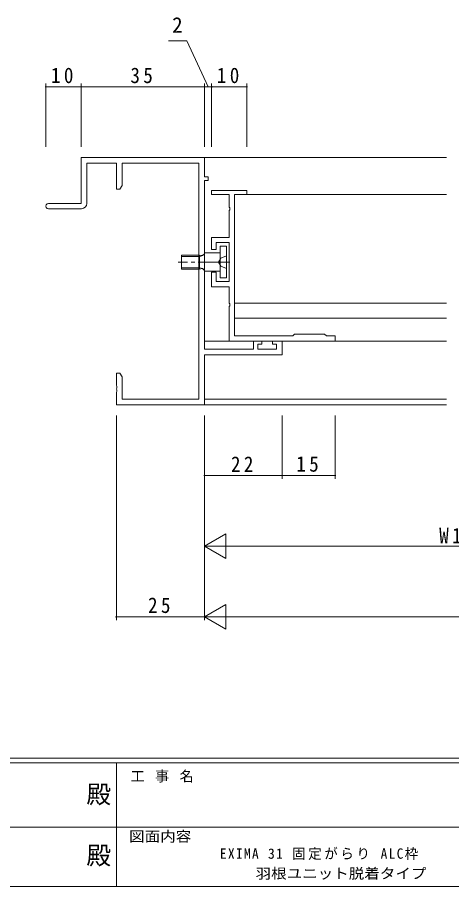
# Model space of a CAD drawing. Units: millimetres on the paper. Extents: x -420 to 373, y -297 to 267.
# Drawn here: x -60.7 to 62.3, y -297 to -50.9 of the extents above; entities that cross this region are included whole.
import ezdxf
from ezdxf.enums import TextEntityAlignment as Align

# ---------------------------------------------------------------- set-up
doc = ezdxf.new("R2010")
doc.units = ezdxf.units.MM
doc.linetypes.add('CHAIN2', pattern=[12, 9, -1, 1, -1])
doc.linetypes.add('DASHED3', pattern=[4, 3, -1])
for name, color, linetype, lineweight in [('0-1_YKK_ZWAK', 7, 'Continuous', 9), ('0-3_YKK_11', 7, 'Continuous', 9), ('0-4_YKK_12', 2, 'Continuous', 9), ('0-5_YKK_D', 6, 'Continuous', 9), ('0-7_YKK_13', 4, 'Continuous', 9)]:
    doc.layers.add(name, color=color, linetype=linetype, lineweight=lineweight)
doc.layers.add('0-2_USER1', color=3, linetype='Continuous')
doc.styles.add('ＭＳ ゴシック', font='')
doc.styles.get('ＭＳ ゴシック').set_extended_font_data('MS Gothic')

msp = doc.modelspace()

# ---------------------------------------------------------------- linework, layer by layer
at = {"layer": '0-1_YKK_ZWAK'}
for p, q in [((352.3, -260.6), (-417.7, -260.6)), ((314.5, -262), (-417.7, -262)), ((-32.7, -262), (-32.7, -297)), ((-160.1, -280.199), (-31.3, -280.199)), ((-31.3, -280.199), (97.5, -280.199)), ((-417.7, -297), (314.5, -297))]:
    msp.add_line(p, q, dxfattribs=at)
at = {"layer": '0-3_YKK_11'}
for p, q in [((-42.7, -90.6), (-7.7, -90.6)), ((-42.7, -103.6), (-42.7, -90.6)), ((-7.7, -90.6), (-7.7, -96.1)), ((-41.07, -92.23), (-41.07, -103.6)), ((-32.7, -92.23), (-41.07, -92.23)), ((-32.7, -99.6), (-32.7, -92.23)), ((-31.07, -92.23), (-31.07, -98.509)), ((-9.33, -92.23), (-31.07, -92.23)), ((-9.33, -158.97), (-9.33, -92.23)), ((-7.7, -96.1), (-6.7, -96.1)), ((-7.7, -97.1), (-7.7, -144.87)), ((-6.7, -97.1), (-7.7, -97.1)), ((-6.7, -96.1), (-6.7, -97.1)), ((-31.7, -99.6), (-32.7, -99.6)), ((-31.07, -98.509), (-31.7, -99.6)), ((-5.7, -99.9), (4.3, -99.9)), ((-5.7, -101.1), (-5.7, -99.9)), ((4.3, -99.9), (4.3, -101.1)), ((-0.7, -101.1), (-5.7, -101.1)), ((-0.7, -104.642), (-0.7, -101.1)), ((4.3, -101.1), (0.8, -101.1)), ((0.8, -101.1), (0.8, -141.1)), ((-51.95, -103.6), (-42.7, -103.6)), ((-42.57, -105.1), (-51.95, -105.1)), ((-0.58, -104.825), (-0.7, -104.642)), ((-0.7, -105.558), (-0.58, -105.375)), ((-0.7, -113.2), (-0.7, -105.558)), ((-0.58, -105.375), (-0.58, -104.825)), ((-5.7, -113.2), (-0.7, -113.2)), ((-5.7, -116.6), (-5.7, -113.2)), ((-4.4, -114.7), (-4.4, -116.6)), ((-0.7, -114.7), (-4.4, -114.7)), ((-0.7, -125.7), (-0.7, -114.7)), ((-4.4, -116.6), (-5.7, -116.6)), ((-5.7, -123.1), (-4.4, -123.1)), ((-5.7, -127.2), (-5.7, -123.1)), ((-4.4, -123.1), (-4.4, -125.7)), ((-0.7, -127.2), (-5.7, -127.2)), ((-4.4, -125.7), (-0.7, -125.7)), ((-0.7, -131.842), (-0.7, -127.2)), ((-0.58, -132.025), (-0.7, -131.842)), ((-0.7, -132.758), (-0.58, -132.575)), ((-0.7, -142.6), (-0.7, -132.758)), ((-0.58, -132.575), (-0.58, -132.025)), ((29.3, -142.6), (-0.7, -142.6)), ((0.8, -141.1), (17.3, -141.1)), ((6.2, -142.6), (8.5, -142.6)), ((6.2, -144.87), (6.2, -142.6)), ((8.5, -142.6), (8.5, -143.4)), ((11.5, -142.6), (14.3, -142.6)), ((11.5, -143.4), (11.5, -142.6)), ((14.3, -142.6), (14.3, -146.5)), ((17.3, -141.1), (17.8, -140.6)), ((17.8, -140.6), (26.3, -140.6)), ((26.3, -140.6), (26.8, -141.1)), ((26.8, -141.1), (29.3, -141.1)), ((29.3, -141.1), (29.3, -142.6)), ((-7.7, -144.87), (6.2, -144.87)), ((7.4, -143.4), (7.4, -144.87)), ((8.5, -143.4), (7.4, -143.4)), ((7.4, -144.87), (12.67, -144.87)), ((12.67, -143.4), (11.5, -143.4)), ((12.67, -144.87), (12.67, -143.4)), ((-7.7, -146.5), (-7.7, -160.6)), ((14.3, -146.5), (-7.7, -146.5)), ((-32.7, -151.6), (-31.7, -151.6)), ((-32.7, -155.142), (-32.7, -151.6)), ((-31.7, -151.6), (-31.07, -152.691)), ((-31.07, -152.691), (-31.07, -158.97)), ((-32.58, -155.325), (-32.7, -155.142)), ((-32.7, -156.058), (-32.58, -155.875)), ((-32.7, -156.142), (-32.7, -156.058)), ((-32.58, -156.325), (-32.7, -156.142)), ((-32.7, -157.058), (-32.58, -156.875)), ((-32.7, -160.6), (-32.7, -157.058)), ((-32.58, -155.875), (-32.58, -155.325)), ((-32.58, -156.875), (-32.58, -156.325)), ((-31.07, -158.97), (-9.33, -158.97)), ((-7.7, -160.6), (-32.7, -160.6))]:
    msp.add_line(p, q, dxfattribs=at)
for centre, radius, start, end in [((-51.95, -104.35), 0.75, 89.99998, 270), ((-42.57, -103.6), 1.5, 270, 359.99998)]:
    msp.add_arc(centre, radius, start, end, dxfattribs=at)
at = {"layer": '0-4_YKK_12'}
for p, q in [((60.8, -90.6), (-8, -90.6)), ((0.8, -101.1), (60.8, -101.1)), ((4.3, -101.1), (60.8, -101.1)), ((0.8, -131.8), (60.8, -131.8)), ((4.3, -131.8), (60.8, -131.8)), ((0.8, -136.1), (60.8, -136.1)), ((4.3, -136.1), (60.8, -136.1)), ((-7.7, -142.6), (60.8, -142.6)), ((-7.7, -158.97), (60.8, -158.97)), ((-8, -160.6), (60.8, -160.6))]:
    msp.add_line(p, q, dxfattribs=at)
at = {"layer": '0-5_YKK_D'}
for p, q in [((-12.7, -57.598), (-17.9, -57.598)), ((-6.7, -70.6), (-12.7, -57.598)), ((-52.7, -87.6), (-52.7, -69.6)), ((-42.7, -70.6), (-52.7, -70.6)), ((-42.7, -87.6), (-42.7, -69.6)), ((-42.7, -87.6), (-42.7, -69.6)), ((-7.7, -70.6), (-42.7, -70.6)), ((-7.7, -87.6), (-7.7, -69.6)), ((-7.7, -87.6), (-7.7, -69.6)), ((-5.7, -70.6), (-7.7, -70.6)), ((-5.7, -87.6), (-5.7, -69.6)), ((-5.7, -87.6), (-5.7, -69.6)), ((-5.7, -70.6), (4.3, -70.6)), ((4.3, -87.6), (4.3, -69.6)), ((-32.7, -163.6), (-32.7, -221.6)), ((-7.7, -163.6), (-7.7, -201.6)), ((-7.7, -163.6), (-7.7, -181.6)), ((-7.7, -163.6), (-7.7, -221.6)), ((-7.7, -163.6), (-7.7, -221.6)), ((14.3, -163.6), (14.3, -181.6)), ((14.3, -163.6), (14.3, -181.6)), ((29.3, -163.6), (29.3, -181.6)), ((-7.7, -180.6), (14.3, -180.6)), ((14.3, -180.6), (29.3, -180.6)), ((-7.7, -200.6), (-1.638, -197.1)), ((-1.638, -204.1), (-1.638, -197.1)), ((-7.7, -200.6), (4.424, -200.6)), ((-7.7, -200.6), (-1.638, -204.1)), ((125.3, -200.6), (-0.7, -200.6)), ((-7.7, -220.6), (-1.638, -217.1)), ((-1.638, -224.1), (-1.638, -217.1)), ((-32.7, -220.6), (-7.7, -220.6)), ((-7.7, -220.6), (4.424, -220.6)), ((-7.7, -220.6), (-1.638, -224.1)), ((-0.7, -220.6), (285.3, -220.6))]:
    msp.add_line(p, q, dxfattribs=at)
for centre, start, end in [((-52.7, -70.6), 0, 180), ((-52.7, -70.6), 180, 0), ((-42.7, -70.6), 0, 180), ((-42.7, -70.6), 0, 180), ((-42.7, -70.6), 180, 0), ((-42.7, -70.6), 180, 0), ((-7.7, -70.6), 0, 180), ((-7.7, -70.6), 0, 180), ((-7.7, -70.6), 180, 0), ((-7.7, -70.6), 180, 0), ((-5.7, -70.6), 0, 180), ((-5.7, -70.6), 0, 180), ((-5.7, -70.6), 180, 0), ((-5.7, -70.6), 180, 0), ((4.3, -70.6), 0, 180), ((4.3, -70.6), 180, 0), ((-7.7, -180.6), 0, 180), ((-7.7, -180.6), 180, 0), ((14.3, -180.6), 0, 180), ((14.3, -180.6), 0, 180), ((14.3, -180.6), 180, 0), ((14.3, -180.6), 180, 0), ((29.3, -180.6), 0, 180), ((29.3, -180.6), 180, 0), ((-32.7, -220.6), 0, 180), ((-32.7, -220.6), 180, 0)]:
    msp.add_arc(centre, 0.106, start, end, dxfattribs=at)
at = {"layer": '0-7_YKK_13'}
for p, q in [((-7.7, -117.6), (-3.3, -117.6)), ((-7.7, -122.8), (-7.7, -117.6)), ((-1.5, -115.7), (-3.3, -115.7)), ((-3.3, -115.7), (-3.3, -124.7)), ((-1.5, -124.7), (-1.5, -115.7)), ((-14.2, -118.2), (-9.1, -118.2)), ((-14.2, -122.2), (-14.2, -118.2)), ((-14.2, -118.579), (-9.1, -118.579)), ((-9.1, -118.2), (-9.1, -122.2)), ((-9.1, -118.579), (-8.085, -118.339)), ((-14.2, -121.821), (-9.1, -121.821)), ((-9.1, -122.2), (-14.2, -122.2)), ((-9.1, -121.821), (-8.085, -122.061)), ((-8.288, -122.055), (-9.1, -122.2)), ((-7.7, -122.548), (-8.288, -122.055)), ((-3.3, -122.8), (-7.7, -122.8)), ((-3.3, -124.7), (-1.5, -124.7))]:
    msp.add_line(p, q, dxfattribs=at)
at = {"layer": '0-7_YKK_13', "linetype": 'CHAIN2'}
msp.add_line((-0.5, -120.2), (-15.2, -120.2), dxfattribs=at)
at = {"layer": '0-7_YKK_13', "linetype": 'DASHED3'}
for p, q in [((-3.734, -120.2), (-3.125, -119.055)), ((-3.125, -121.345), (-3.734, -120.2)), ((-3.125, -119.055), (-1.5, -118.4)), ((-1.5, -122), (-3.125, -121.345))]:
    msp.add_line(p, q, dxfattribs=at)
at = {"layer": '0-7_YKK_13'}
msp.add_lwpolyline([(-7.7, -117.852), (-8.288, -118.345), (-9.1, -118.2)], dxfattribs=at)

# ---------------------------------------------------------------- texts
at = {"layer": '0-1_YKK_ZWAK', "color": 2, "style": 'ＭＳ ゴシック'}
for p in [(-41.182, -274.956), (-41.182, -292.278)]:
    msp.add_text('殿', height=5.132, dxfattribs=at).set_placement(p, align=Align.BOTTOM_LEFT)
at = {"layer": '0-1_YKK_ZWAK', "style": 'ＭＳ ゴシック', "width": 1.1}
msp.add_text('図面内容', height=2.933, dxfattribs=at).set_placement((-29.083, -285.148), align=Align.BOTTOM_LEFT)
at = {"layer": '0-1_YKK_ZWAK', "insert": (-28.688, -267.533), "char_height": 2.933, "attachment_point": 7, "style": 'ＭＳ ゴシック'}
msp.add_mtext('\\T1.16;工\\~事\\~名', dxfattribs=at)
at = {"layer": '0-2_USER1', "color": 7, "style": 'ＭＳ ゴシック', "width": 1.1}
msp.add_text('羽根ユニット脱着タイプ', height=2.933, dxfattribs=at).set_placement((6.747, -295.625), align=Align.BOTTOM_LEFT)
at = {"layer": '0-2_USER1', "color": 7, "insert": (-3.363, -289.449), "char_height": 2.933, "attachment_point": 7, "style": 'ＭＳ ゴシック'}
msp.add_mtext('\\T1.2;\\W0.95;EXIMA\\~31\\~固定がらり\\~ALC枠', dxfattribs=at)
at = {"layer": '0-5_YKK_D', "color": 3, "style": 'ＭＳ ゴシック'}
msp.add_text('2', height=4.399, dxfattribs=at).set_placement((-16.9, -56.598), align=Align.BOTTOM_LEFT)
at = {"layer": '0-5_YKK_D', "color": 3, "char_height": 4.399, "attachment_point": 7, "style": 'ＭＳ ゴシック'}
for s, insert in [('\\T1.36;\\W0.9;10', (-51.22, -69.6)), ('\\T1.36;\\W0.9;35', (-28.72, -69.6)), ('\\T1.36;\\W0.9;10', (-4.22, -69.6)), ('\\T1.36;\\W0.9;22', (-0.22, -179.6)), ('\\T1.36;\\W0.9;15', (18.28, -179.6)), ('\\T1.36;\\W0.9;W1', (58.78, -199.8)), ('\\T1.36;\\W0.9;25', (-23.72, -219.6))]:
    msp.add_mtext(s, dxfattribs=dict(at, insert=insert))

doc.saveas('drawing.dxf')
